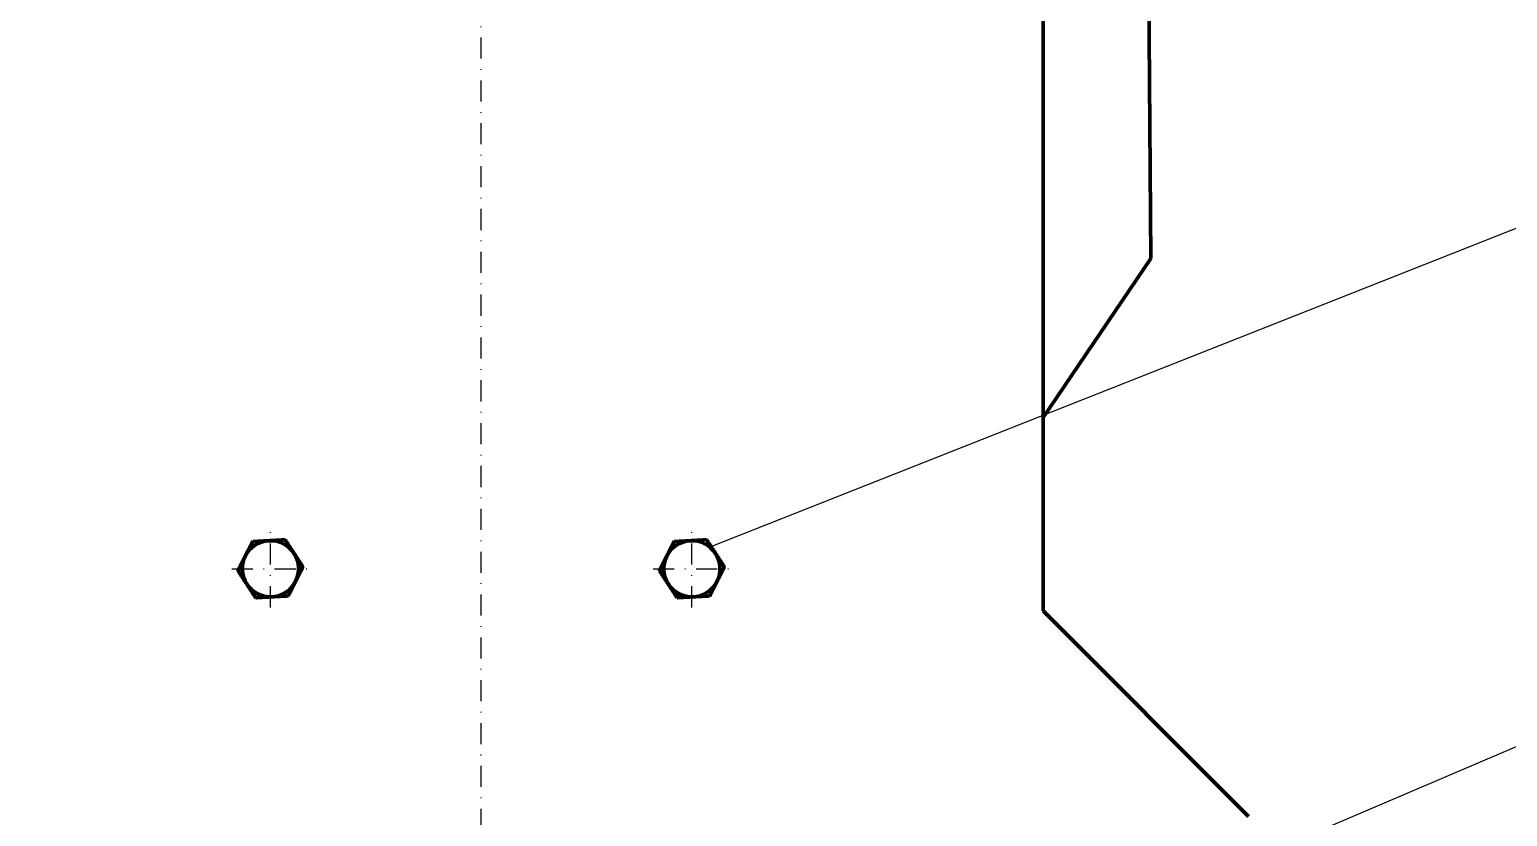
# Model space of a CAD drawing. Header units: inches. Extents: x -122986 to 27550, y -4965 to 6170.
# Drawn here: x 2784.7 to 2995.1, y 978.4 to 1090.5 of the extents above; entities that cross this region are included whole.
import ezdxf

# ---------------------------------------------------------------- set-up
doc = ezdxf.new("R2010")
doc.units = ezdxf.units.IN
doc.header["$LTSCALE"] = 2
doc.header["$MEASUREMENT"] = 0
doc.linetypes.add('DASHDOT', pattern=[1, 0.5, -0.25, 0, -0.25])
for name, color, linetype, lineweight in [('1 mãnh', 7, 'Continuous', 5), ('1 Đường Tâm', 50, 'DASHDOT', 9), ('1 Đậm', 7, 'Continuous', 50)]:
    doc.layers.add(name, color=color, linetype=linetype, lineweight=lineweight)
doc.styles.add('tinh', font='arial.ttf')
doc.dimstyles.new('Tịnh', dxfattribs={"dimtxt": 0.3, "dimasz": 1.5, "dimexe": 1, "dimexo": 0.0625, "dimgap": 0.4, "dimtad": 1, "dimtoh": 1, "dimzin": 0, "dimdsep": 46, "dimtxsty": 'tinh', "dimcen": 0.09, "dimclrd": 256, "dimclre": 256, "dimclrt": 4, "dimadec": 0, "dimazin": 0, "dimtfac": 1, "dimtofl": 0, "dimtmove": 0, "dimatfit": 3, "dimfxl": 1, "dimtfillclr": 4, "dimtolj": 1, "dimtzin": 0, "dimlwd": -1, "dimlwe": -1, "dimarcsym": 0})

# ---------------------------------------------------------------- blocks, each defined once
blk = doc.blocks.new('*D224')
at = {"layer": '1 mãnh', "ltscale": 15, "transparency": 16777216}
for p, q in [((2848.91, 1187.81), (2692.15, 1187.81)), ((2693.15, 1182.81), (2693.15, 922.68)), ((2720.09, 917.68), (2692.15, 917.68))]:
    blk.add_line(p, q, dxfattribs=at)
for points in [[(2692.32, 1182.81), (2693.99, 1182.81), (2693.15, 1187.81)], [(2692.32, 922.68), (2693.99, 922.68), (2693.15, 917.68)]]:
    blk.add_solid(points, dxfattribs=at)
at = {"layer": 'Defpoints', "color": 0, "ltscale": 15, "transparency": 16777216}
for p in [(2848.97, 1187.81), (2693.15, 917.68), (2720.15, 917.68)]:
    blk.add_point(p, dxfattribs=at)
at = {"layer": '1 mãnh', "color": 4, "ltscale": 15, "transparency": 16777216, "insert": (2689.1, 1050.68), "char_height": 3, "attachment_point": 5, "rotation": 90, "style": 'tinh'}
blk.add_mtext('\\A1;{\\H1.6667x;270}', dxfattribs=at)

msp = doc.modelspace()

# ---------------------------------------------------------------- linework, layer by layer
at = {"layer": '1 mãnh', "lineweight": 13, "ltscale": 15}
for p, q in [((2881.563, 1016.803), (3067.291, 1090.222)), ((2905.39, 949.51), (3067.291, 1018.722))]:
    msp.add_line(p, q, dxfattribs=at)
at = {"layer": '1 Đường Tâm', "lineweight": 9, "ltscale": 3}
for p, q in [((2848.974, 927.713), (2848.974, 1190.285)), ((2818.974, 1008.179), (2818.974, 1019.179)), ((2878.974, 1008.179), (2878.974, 1019.179)), ((2813.474, 1013.679), (2824.474, 1013.679)), ((2873.474, 1013.679), (2884.474, 1013.679))]:
    msp.add_line(p, q, dxfattribs=at)
at = {"layer": '1 Đậm', "lineweight": 50}
for p, q in [((2928.974, 1007.679), (2928.974, 1123.679)), ((2943.885, 1113.316), (2944.291, 1057.858)), ((2944.291, 1057.858), (2928.974, 1035.206)), ((2958.242, 978.411), (2928.974, 1007.679))]:
    msp.add_line(p, q, dxfattribs=at)
for points in [[(2816.448, 1017.546), (2816.427, 1017.505), (2816.407, 1017.465), (2816.386, 1017.424), (2816.366, 1017.384), (2816.345, 1017.343), (2816.325, 1017.303), (2816.304, 1017.262), (2816.283, 1017.221), (2816.263, 1017.181), (2816.242, 1017.14), (2816.222, 1017.099), (2816.201, 1017.059), (2816.18, 1017.018), (2816.16, 1016.977), (2816.139, 1016.936), (2816.118, 1016.895), (2816.098, 1016.854), (2816.077, 1016.813), (2816.056, 1016.773), (2816.036, 1016.732), (2816.015, 1016.691), (2815.994, 1016.649), (2815.973, 1016.608), (2815.952, 1016.567), (2815.932, 1016.526), (2815.911, 1016.485), (2815.89, 1016.444), (2815.869, 1016.402), (2815.848, 1016.361), (2815.827, 1016.32), (2815.806, 1016.278), (2815.785, 1016.237), (2815.764, 1016.196), (2815.743, 1016.154), (2815.722, 1016.113), (2815.701, 1016.071), (2815.68, 1016.029), (2815.659, 1015.988), (2815.638, 1015.946), (2815.617, 1015.904), (2815.596, 1015.863), (2815.575, 1015.821), (2815.554, 1015.779), (2815.532, 1015.737), (2815.511, 1015.695), (2815.49, 1015.653), (2815.469, 1015.611), (2815.447, 1015.569), (2815.426, 1015.527), (2815.405, 1015.485)], [(2818.753, 1017.673), (2818.706, 1017.67), (2818.659, 1017.668), (2818.612, 1017.665), (2818.565, 1017.663), (2818.518, 1017.66), (2818.471, 1017.657), (2818.424, 1017.655), (2818.377, 1017.652), (2818.33, 1017.65), (2818.284, 1017.647), (2818.237, 1017.645), (2818.19, 1017.642), (2818.143, 1017.639), (2818.097, 1017.637), (2818.05, 1017.634), (2818.004, 1017.632), (2817.957, 1017.629), (2817.911, 1017.627), (2817.865, 1017.624), (2817.818, 1017.621), (2817.772, 1017.619), (2817.726, 1017.616), (2817.679, 1017.614), (2817.633, 1017.611), (2817.587, 1017.609), (2817.541, 1017.606), (2817.495, 1017.604), (2817.449, 1017.601), (2817.403, 1017.599), (2817.357, 1017.596), (2817.312, 1017.593), (2817.266, 1017.591), (2817.22, 1017.588), (2817.174, 1017.586), (2817.129, 1017.583), (2817.083, 1017.581), (2817.037, 1017.578), (2816.992, 1017.576), (2816.946, 1017.573), (2816.901, 1017.571), (2816.855, 1017.568), (2816.81, 1017.566), (2816.764, 1017.563), (2816.719, 1017.561), (2816.674, 1017.558), (2816.628, 1017.556), (2816.583, 1017.553), (2816.538, 1017.551), (2816.493, 1017.548), (2816.448, 1017.546)], [(2821.059, 1017.8), (2821.014, 1017.798), (2820.969, 1017.795), (2820.923, 1017.793), (2820.878, 1017.79), (2820.833, 1017.788), (2820.787, 1017.785), (2820.742, 1017.783), (2820.696, 1017.78), (2820.651, 1017.778), (2820.605, 1017.775), (2820.56, 1017.773), (2820.514, 1017.77), (2820.469, 1017.768), (2820.423, 1017.765), (2820.377, 1017.763), (2820.331, 1017.76), (2820.286, 1017.758), (2820.24, 1017.755), (2820.194, 1017.752), (2820.148, 1017.75), (2820.102, 1017.747), (2820.056, 1017.745), (2820.01, 1017.742), (2819.964, 1017.74), (2819.918, 1017.737), (2819.872, 1017.735), (2819.826, 1017.732), (2819.78, 1017.73), (2819.734, 1017.727), (2819.687, 1017.725), (2819.641, 1017.722), (2819.595, 1017.719), (2819.548, 1017.717), (2819.502, 1017.714), (2819.456, 1017.712), (2819.409, 1017.709), (2819.363, 1017.707), (2819.316, 1017.704), (2819.269, 1017.701), (2819.223, 1017.699), (2819.176, 1017.696), (2819.129, 1017.694), (2819.082, 1017.691), (2819.036, 1017.689), (2818.989, 1017.686), (2818.942, 1017.683), (2818.895, 1017.681), (2818.848, 1017.678), (2818.801, 1017.676), (2818.753, 1017.673)], [(2822.322, 1015.867), (2822.297, 1015.906), (2822.271, 1015.945), (2822.246, 1015.985), (2822.22, 1016.024), (2822.194, 1016.063), (2822.168, 1016.103), (2822.143, 1016.142), (2822.117, 1016.181), (2822.091, 1016.221), (2822.066, 1016.26), (2822.04, 1016.3), (2822.014, 1016.339), (2821.988, 1016.379), (2821.962, 1016.418), (2821.937, 1016.457), (2821.911, 1016.497), (2821.885, 1016.536), (2821.86, 1016.575), (2821.834, 1016.614), (2821.809, 1016.654), (2821.783, 1016.693), (2821.758, 1016.731), (2821.732, 1016.77), (2821.707, 1016.809), (2821.681, 1016.848), (2821.656, 1016.887), (2821.631, 1016.925), (2821.606, 1016.964), (2821.581, 1017.003), (2821.555, 1017.041), (2821.53, 1017.079), (2821.505, 1017.118), (2821.48, 1017.156), (2821.455, 1017.194), (2821.43, 1017.233), (2821.405, 1017.271), (2821.38, 1017.309), (2821.355, 1017.347), (2821.331, 1017.385), (2821.306, 1017.423), (2821.281, 1017.461), (2821.256, 1017.499), (2821.232, 1017.537), (2821.207, 1017.574), (2821.182, 1017.612), (2821.158, 1017.65), (2821.133, 1017.688), (2821.108, 1017.725), (2821.084, 1017.763), (2821.059, 1017.8)], [(2876.448, 1017.546), (2876.427, 1017.505), (2876.407, 1017.465), (2876.386, 1017.424), (2876.366, 1017.384), (2876.345, 1017.343), (2876.325, 1017.303), (2876.304, 1017.262), (2876.283, 1017.221), (2876.263, 1017.181), (2876.242, 1017.14), (2876.222, 1017.099), (2876.201, 1017.059), (2876.18, 1017.018), (2876.16, 1016.977), (2876.139, 1016.936), (2876.118, 1016.895), (2876.098, 1016.854), (2876.077, 1016.813), (2876.056, 1016.773), (2876.036, 1016.732), (2876.015, 1016.691), (2875.994, 1016.649), (2875.973, 1016.608), (2875.952, 1016.567), (2875.932, 1016.526), (2875.911, 1016.485), (2875.89, 1016.444), (2875.869, 1016.402), (2875.848, 1016.361), (2875.827, 1016.32), (2875.806, 1016.278), (2875.785, 1016.237), (2875.764, 1016.196), (2875.743, 1016.154), (2875.722, 1016.113), (2875.701, 1016.071), (2875.68, 1016.029), (2875.659, 1015.988), (2875.638, 1015.946), (2875.617, 1015.904), (2875.596, 1015.863), (2875.575, 1015.821), (2875.554, 1015.779), (2875.532, 1015.737), (2875.511, 1015.695), (2875.49, 1015.653), (2875.469, 1015.611), (2875.447, 1015.569), (2875.426, 1015.527), (2875.405, 1015.485)], [(2878.753, 1017.673), (2878.706, 1017.67), (2878.659, 1017.668), (2878.612, 1017.665), (2878.565, 1017.663), (2878.518, 1017.66), (2878.471, 1017.657), (2878.424, 1017.655), (2878.377, 1017.652), (2878.33, 1017.65), (2878.284, 1017.647), (2878.237, 1017.645), (2878.19, 1017.642), (2878.143, 1017.639), (2878.097, 1017.637), (2878.05, 1017.634), (2878.004, 1017.632), (2877.957, 1017.629), (2877.911, 1017.627), (2877.865, 1017.624), (2877.818, 1017.621), (2877.772, 1017.619), (2877.726, 1017.616), (2877.679, 1017.614), (2877.633, 1017.611), (2877.587, 1017.609), (2877.541, 1017.606), (2877.495, 1017.604), (2877.449, 1017.601), (2877.403, 1017.599), (2877.357, 1017.596), (2877.312, 1017.593), (2877.266, 1017.591), (2877.22, 1017.588), (2877.174, 1017.586), (2877.129, 1017.583), (2877.083, 1017.581), (2877.037, 1017.578), (2876.992, 1017.576), (2876.946, 1017.573), (2876.901, 1017.571), (2876.855, 1017.568), (2876.81, 1017.566), (2876.764, 1017.563), (2876.719, 1017.561), (2876.674, 1017.558), (2876.628, 1017.556), (2876.583, 1017.553), (2876.538, 1017.551), (2876.493, 1017.548), (2876.448, 1017.546)], [(2881.059, 1017.8), (2881.014, 1017.798), (2880.969, 1017.795), (2880.923, 1017.793), (2880.878, 1017.79), (2880.833, 1017.788), (2880.787, 1017.785), (2880.742, 1017.783), (2880.696, 1017.78), (2880.651, 1017.778), (2880.605, 1017.775), (2880.56, 1017.773), (2880.514, 1017.77), (2880.469, 1017.768), (2880.423, 1017.765), (2880.377, 1017.763), (2880.331, 1017.76), (2880.286, 1017.758), (2880.24, 1017.755), (2880.194, 1017.752), (2880.148, 1017.75), (2880.102, 1017.747), (2880.056, 1017.745), (2880.01, 1017.742), (2879.964, 1017.74), (2879.918, 1017.737), (2879.872, 1017.735), (2879.826, 1017.732), (2879.78, 1017.73), (2879.734, 1017.727), (2879.687, 1017.725), (2879.641, 1017.722), (2879.595, 1017.719), (2879.548, 1017.717), (2879.502, 1017.714), (2879.456, 1017.712), (2879.409, 1017.709), (2879.363, 1017.707), (2879.316, 1017.704), (2879.269, 1017.701), (2879.223, 1017.699), (2879.176, 1017.696), (2879.129, 1017.694), (2879.082, 1017.691), (2879.036, 1017.689), (2878.989, 1017.686), (2878.942, 1017.683), (2878.895, 1017.681), (2878.848, 1017.678), (2878.801, 1017.676), (2878.753, 1017.673)], [(2882.322, 1015.867), (2882.297, 1015.906), (2882.271, 1015.945), (2882.246, 1015.985), (2882.22, 1016.024), (2882.194, 1016.063), (2882.168, 1016.103), (2882.143, 1016.142), (2882.117, 1016.181), (2882.091, 1016.221), (2882.066, 1016.26), (2882.04, 1016.3), (2882.014, 1016.339), (2881.988, 1016.379), (2881.962, 1016.418), (2881.937, 1016.457), (2881.911, 1016.497), (2881.885, 1016.536), (2881.86, 1016.575), (2881.834, 1016.614), (2881.809, 1016.654), (2881.783, 1016.693), (2881.758, 1016.731), (2881.732, 1016.77), (2881.707, 1016.809), (2881.681, 1016.848), (2881.656, 1016.887), (2881.631, 1016.925), (2881.606, 1016.964), (2881.581, 1017.003), (2881.555, 1017.041), (2881.53, 1017.079), (2881.505, 1017.118), (2881.48, 1017.156), (2881.455, 1017.194), (2881.43, 1017.233), (2881.405, 1017.271), (2881.38, 1017.309), (2881.355, 1017.347), (2881.331, 1017.385), (2881.306, 1017.423), (2881.281, 1017.461), (2881.256, 1017.499), (2881.232, 1017.537), (2881.207, 1017.574), (2881.182, 1017.612), (2881.158, 1017.65), (2881.133, 1017.688), (2881.108, 1017.725), (2881.084, 1017.763), (2881.059, 1017.8)], [(2815.405, 1015.485), (2815.384, 1015.443), (2815.362, 1015.401), (2815.341, 1015.359), (2815.32, 1015.317), (2815.298, 1015.275), (2815.277, 1015.233), (2815.256, 1015.191), (2815.235, 1015.149), (2815.213, 1015.107), (2815.192, 1015.065), (2815.171, 1015.024), (2815.15, 1014.982), (2815.129, 1014.94), (2815.108, 1014.898), (2815.087, 1014.857), (2815.066, 1014.815), (2815.045, 1014.774), (2815.024, 1014.732), (2815.003, 1014.691), (2814.982, 1014.649), (2814.961, 1014.608), (2814.94, 1014.567), (2814.919, 1014.526), (2814.898, 1014.484), (2814.877, 1014.443), (2814.857, 1014.402), (2814.836, 1014.361), (2814.815, 1014.32), (2814.794, 1014.279), (2814.773, 1014.238), (2814.753, 1014.197), (2814.732, 1014.156), (2814.711, 1014.115), (2814.691, 1014.074), (2814.67, 1014.033), (2814.649, 1013.992), (2814.629, 1013.952), (2814.608, 1013.911), (2814.588, 1013.87), (2814.567, 1013.83), (2814.546, 1013.789), (2814.526, 1013.748), (2814.505, 1013.708), (2814.485, 1013.667), (2814.464, 1013.627), (2814.444, 1013.586), (2814.423, 1013.546), (2814.403, 1013.505), (2814.382, 1013.465), (2814.362, 1013.425)], [(2823.586, 1013.934), (2823.561, 1013.971), (2823.536, 1014.009), (2823.511, 1014.047), (2823.487, 1014.085), (2823.462, 1014.123), (2823.437, 1014.161), (2823.412, 1014.199), (2823.387, 1014.237), (2823.362, 1014.275), (2823.337, 1014.314), (2823.312, 1014.352), (2823.287, 1014.391), (2823.262, 1014.429), (2823.237, 1014.468), (2823.211, 1014.506), (2823.186, 1014.545), (2823.161, 1014.583), (2823.136, 1014.622), (2823.111, 1014.661), (2823.085, 1014.699), (2823.06, 1014.738), (2823.035, 1014.777), (2823.009, 1014.815), (2822.984, 1014.854), (2822.959, 1014.893), (2822.934, 1014.932), (2822.908, 1014.97), (2822.883, 1015.009), (2822.858, 1015.048), (2822.832, 1015.087), (2822.807, 1015.126), (2822.781, 1015.164), (2822.756, 1015.203), (2822.731, 1015.242), (2822.705, 1015.281), (2822.68, 1015.32), (2822.654, 1015.359), (2822.629, 1015.398), (2822.603, 1015.437), (2822.578, 1015.476), (2822.552, 1015.515), (2822.527, 1015.554), (2822.501, 1015.593), (2822.476, 1015.632), (2822.45, 1015.671), (2822.425, 1015.71), (2822.399, 1015.749), (2822.374, 1015.789), (2822.348, 1015.828), (2822.322, 1015.867)], [(2875.405, 1015.485), (2875.384, 1015.443), (2875.362, 1015.401), (2875.341, 1015.359), (2875.32, 1015.317), (2875.298, 1015.275), (2875.277, 1015.233), (2875.256, 1015.191), (2875.235, 1015.149), (2875.213, 1015.107), (2875.192, 1015.065), (2875.171, 1015.024), (2875.15, 1014.982), (2875.129, 1014.94), (2875.108, 1014.898), (2875.087, 1014.857), (2875.066, 1014.815), (2875.045, 1014.774), (2875.024, 1014.732), (2875.003, 1014.691), (2874.982, 1014.649), (2874.961, 1014.608), (2874.94, 1014.567), (2874.919, 1014.526), (2874.898, 1014.484), (2874.877, 1014.443), (2874.857, 1014.402), (2874.836, 1014.361), (2874.815, 1014.32), (2874.794, 1014.279), (2874.773, 1014.238), (2874.753, 1014.197), (2874.732, 1014.156), (2874.711, 1014.115), (2874.691, 1014.074), (2874.67, 1014.033), (2874.649, 1013.992), (2874.629, 1013.952), (2874.608, 1013.911), (2874.588, 1013.87), (2874.567, 1013.83), (2874.546, 1013.789), (2874.526, 1013.748), (2874.505, 1013.708), (2874.485, 1013.667), (2874.464, 1013.627), (2874.444, 1013.586), (2874.423, 1013.546), (2874.403, 1013.505), (2874.382, 1013.465), (2874.362, 1013.425)], [(2883.586, 1013.934), (2883.561, 1013.971), (2883.536, 1014.009), (2883.511, 1014.047), (2883.487, 1014.085), (2883.462, 1014.123), (2883.437, 1014.161), (2883.412, 1014.199), (2883.387, 1014.237), (2883.362, 1014.275), (2883.337, 1014.314), (2883.312, 1014.352), (2883.287, 1014.391), (2883.262, 1014.429), (2883.237, 1014.468), (2883.211, 1014.506), (2883.186, 1014.545), (2883.161, 1014.583), (2883.136, 1014.622), (2883.111, 1014.661), (2883.085, 1014.699), (2883.06, 1014.738), (2883.035, 1014.777), (2883.009, 1014.815), (2882.984, 1014.854), (2882.959, 1014.893), (2882.934, 1014.932), (2882.908, 1014.97), (2882.883, 1015.009), (2882.858, 1015.048), (2882.832, 1015.087), (2882.807, 1015.126), (2882.781, 1015.164), (2882.756, 1015.203), (2882.731, 1015.242), (2882.705, 1015.281), (2882.68, 1015.32), (2882.654, 1015.359), (2882.629, 1015.398), (2882.603, 1015.437), (2882.578, 1015.476), (2882.552, 1015.515), (2882.527, 1015.554), (2882.501, 1015.593), (2882.476, 1015.632), (2882.45, 1015.671), (2882.425, 1015.71), (2882.399, 1015.749), (2882.374, 1015.789), (2882.348, 1015.828), (2882.322, 1015.867)], [(2815.625, 1011.491), (2815.599, 1011.531), (2815.574, 1011.57), (2815.548, 1011.609), (2815.523, 1011.648), (2815.497, 1011.688), (2815.471, 1011.727), (2815.445, 1011.766), (2815.42, 1011.806), (2815.394, 1011.845), (2815.368, 1011.885), (2815.342, 1011.924), (2815.317, 1011.963), (2815.291, 1012.003), (2815.265, 1012.042), (2815.239, 1012.082), (2815.214, 1012.121), (2815.188, 1012.161), (2815.162, 1012.2), (2815.137, 1012.239), (2815.111, 1012.278), (2815.086, 1012.317), (2815.06, 1012.356), (2815.035, 1012.395), (2815.009, 1012.434), (2814.984, 1012.472), (2814.959, 1012.511), (2814.934, 1012.55), (2814.908, 1012.588), (2814.883, 1012.627), (2814.858, 1012.665), (2814.833, 1012.704), (2814.808, 1012.742), (2814.783, 1012.781), (2814.758, 1012.819), (2814.733, 1012.857), (2814.708, 1012.895), (2814.683, 1012.933), (2814.658, 1012.971), (2814.633, 1013.009), (2814.608, 1013.047), (2814.584, 1013.085), (2814.559, 1013.123), (2814.534, 1013.161), (2814.51, 1013.199), (2814.485, 1013.237), (2814.46, 1013.274), (2814.436, 1013.312), (2814.411, 1013.35), (2814.387, 1013.387), (2814.362, 1013.425)], [(2822.543, 1011.873), (2822.564, 1011.915), (2822.585, 1011.957), (2822.607, 1011.999), (2822.628, 1012.041), (2822.649, 1012.083), (2822.67, 1012.125), (2822.692, 1012.167), (2822.713, 1012.209), (2822.734, 1012.251), (2822.755, 1012.293), (2822.776, 1012.335), (2822.798, 1012.376), (2822.819, 1012.418), (2822.84, 1012.46), (2822.861, 1012.501), (2822.882, 1012.543), (2822.903, 1012.584), (2822.924, 1012.626), (2822.945, 1012.667), (2822.966, 1012.709), (2822.987, 1012.75), (2823.008, 1012.791), (2823.029, 1012.833), (2823.049, 1012.874), (2823.07, 1012.915), (2823.091, 1012.956), (2823.112, 1012.997), (2823.133, 1013.038), (2823.153, 1013.079), (2823.174, 1013.12), (2823.195, 1013.161), (2823.216, 1013.202), (2823.236, 1013.243), (2823.257, 1013.284), (2823.278, 1013.325), (2823.298, 1013.366), (2823.319, 1013.407), (2823.34, 1013.447), (2823.36, 1013.488), (2823.381, 1013.529), (2823.401, 1013.569), (2823.422, 1013.61), (2823.442, 1013.65), (2823.463, 1013.691), (2823.483, 1013.731), (2823.504, 1013.772), (2823.524, 1013.812), (2823.545, 1013.853), (2823.565, 1013.893), (2823.586, 1013.934)], [(2875.625, 1011.491), (2875.599, 1011.531), (2875.574, 1011.57), (2875.548, 1011.609), (2875.523, 1011.648), (2875.497, 1011.688), (2875.471, 1011.727), (2875.445, 1011.766), (2875.42, 1011.806), (2875.394, 1011.845), (2875.368, 1011.885), (2875.342, 1011.924), (2875.317, 1011.963), (2875.291, 1012.003), (2875.265, 1012.042), (2875.239, 1012.082), (2875.214, 1012.121), (2875.188, 1012.161), (2875.162, 1012.2), (2875.137, 1012.239), (2875.111, 1012.278), (2875.086, 1012.317), (2875.06, 1012.356), (2875.035, 1012.395), (2875.009, 1012.434), (2874.984, 1012.472), (2874.959, 1012.511), (2874.934, 1012.55), (2874.908, 1012.588), (2874.883, 1012.627), (2874.858, 1012.665), (2874.833, 1012.704), (2874.808, 1012.742), (2874.783, 1012.781), (2874.758, 1012.819), (2874.733, 1012.857), (2874.708, 1012.895), (2874.683, 1012.933), (2874.658, 1012.971), (2874.633, 1013.009), (2874.608, 1013.047), (2874.584, 1013.085), (2874.559, 1013.123), (2874.534, 1013.161), (2874.51, 1013.199), (2874.485, 1013.237), (2874.46, 1013.274), (2874.436, 1013.312), (2874.411, 1013.35), (2874.387, 1013.387), (2874.362, 1013.425)], [(2882.543, 1011.873), (2882.564, 1011.915), (2882.585, 1011.957), (2882.607, 1011.999), (2882.628, 1012.041), (2882.649, 1012.083), (2882.67, 1012.125), (2882.692, 1012.167), (2882.713, 1012.209), (2882.734, 1012.251), (2882.755, 1012.293), (2882.776, 1012.335), (2882.798, 1012.376), (2882.819, 1012.418), (2882.84, 1012.46), (2882.861, 1012.501), (2882.882, 1012.543), (2882.903, 1012.584), (2882.924, 1012.626), (2882.945, 1012.667), (2882.966, 1012.709), (2882.987, 1012.75), (2883.008, 1012.791), (2883.029, 1012.833), (2883.049, 1012.874), (2883.07, 1012.915), (2883.091, 1012.956), (2883.112, 1012.997), (2883.133, 1013.038), (2883.153, 1013.079), (2883.174, 1013.12), (2883.195, 1013.161), (2883.216, 1013.202), (2883.236, 1013.243), (2883.257, 1013.284), (2883.278, 1013.325), (2883.298, 1013.366), (2883.319, 1013.407), (2883.34, 1013.447), (2883.36, 1013.488), (2883.381, 1013.529), (2883.401, 1013.569), (2883.422, 1013.61), (2883.442, 1013.65), (2883.463, 1013.691), (2883.483, 1013.731), (2883.504, 1013.772), (2883.524, 1013.812), (2883.545, 1013.853), (2883.565, 1013.893), (2883.586, 1013.934)], [(2815.625, 1011.491), (2815.651, 1011.452), (2815.676, 1011.413), (2815.702, 1011.374), (2815.727, 1011.335), (2815.753, 1011.296), (2815.779, 1011.256), (2815.804, 1011.217), (2815.83, 1011.178), (2815.855, 1011.139), (2815.881, 1011.1), (2815.906, 1011.061), (2815.932, 1011.022), (2815.957, 1010.983), (2815.982, 1010.944), (2816.008, 1010.905), (2816.033, 1010.867), (2816.059, 1010.828), (2816.084, 1010.789), (2816.109, 1010.75), (2816.135, 1010.711), (2816.16, 1010.672), (2816.186, 1010.634), (2816.211, 1010.595), (2816.236, 1010.556), (2816.262, 1010.517), (2816.287, 1010.479), (2816.312, 1010.44), (2816.337, 1010.401), (2816.363, 1010.362), (2816.388, 1010.324), (2816.413, 1010.285), (2816.438, 1010.247), (2816.464, 1010.208), (2816.489, 1010.169), (2816.514, 1010.131), (2816.539, 1010.092), (2816.564, 1010.054), (2816.59, 1010.015), (2816.615, 1009.977), (2816.64, 1009.938), (2816.665, 1009.9), (2816.69, 1009.862), (2816.715, 1009.824), (2816.74, 1009.785), (2816.765, 1009.747), (2816.789, 1009.709), (2816.814, 1009.671), (2816.839, 1009.634), (2816.864, 1009.596), (2816.888, 1009.558)], [(2821.5, 1009.812), (2821.521, 1009.853), (2821.541, 1009.893), (2821.562, 1009.934), (2821.582, 1009.974), (2821.603, 1010.015), (2821.623, 1010.056), (2821.644, 1010.096), (2821.664, 1010.137), (2821.685, 1010.177), (2821.705, 1010.218), (2821.726, 1010.259), (2821.747, 1010.3), (2821.767, 1010.34), (2821.788, 1010.381), (2821.809, 1010.422), (2821.829, 1010.463), (2821.85, 1010.504), (2821.871, 1010.545), (2821.891, 1010.586), (2821.912, 1010.627), (2821.933, 1010.668), (2821.954, 1010.709), (2821.974, 1010.75), (2821.995, 1010.791), (2822.016, 1010.832), (2822.037, 1010.873), (2822.058, 1010.915), (2822.079, 1010.956), (2822.1, 1010.997), (2822.12, 1011.038), (2822.141, 1011.08), (2822.162, 1011.121), (2822.183, 1011.163), (2822.204, 1011.204), (2822.225, 1011.246), (2822.246, 1011.287), (2822.267, 1011.329), (2822.288, 1011.37), (2822.31, 1011.412), (2822.331, 1011.454), (2822.352, 1011.495), (2822.373, 1011.537), (2822.394, 1011.579), (2822.415, 1011.621), (2822.436, 1011.663), (2822.458, 1011.705), (2822.479, 1011.747), (2822.5, 1011.789), (2822.522, 1011.831), (2822.543, 1011.873)], [(2875.625, 1011.491), (2875.651, 1011.452), (2875.676, 1011.413), (2875.702, 1011.374), (2875.727, 1011.335), (2875.753, 1011.296), (2875.779, 1011.256), (2875.804, 1011.217), (2875.83, 1011.178), (2875.855, 1011.139), (2875.881, 1011.1), (2875.906, 1011.061), (2875.932, 1011.022), (2875.957, 1010.983), (2875.982, 1010.944), (2876.008, 1010.905), (2876.033, 1010.867), (2876.059, 1010.828), (2876.084, 1010.789), (2876.109, 1010.75), (2876.135, 1010.711), (2876.16, 1010.672), (2876.186, 1010.634), (2876.211, 1010.595), (2876.236, 1010.556), (2876.262, 1010.517), (2876.287, 1010.479), (2876.312, 1010.44), (2876.337, 1010.401), (2876.363, 1010.362), (2876.388, 1010.324), (2876.413, 1010.285), (2876.438, 1010.247), (2876.464, 1010.208), (2876.489, 1010.169), (2876.514, 1010.131), (2876.539, 1010.092), (2876.564, 1010.054), (2876.59, 1010.015), (2876.615, 1009.977), (2876.64, 1009.938), (2876.665, 1009.9), (2876.69, 1009.862), (2876.715, 1009.824), (2876.74, 1009.785), (2876.765, 1009.747), (2876.789, 1009.709), (2876.814, 1009.671), (2876.839, 1009.634), (2876.864, 1009.596), (2876.888, 1009.558)], [(2881.5, 1009.812), (2881.521, 1009.853), (2881.541, 1009.893), (2881.562, 1009.934), (2881.582, 1009.974), (2881.603, 1010.015), (2881.623, 1010.056), (2881.644, 1010.096), (2881.664, 1010.137), (2881.685, 1010.177), (2881.705, 1010.218), (2881.726, 1010.259), (2881.747, 1010.3), (2881.767, 1010.34), (2881.788, 1010.381), (2881.809, 1010.422), (2881.829, 1010.463), (2881.85, 1010.504), (2881.871, 1010.545), (2881.891, 1010.586), (2881.912, 1010.627), (2881.933, 1010.668), (2881.954, 1010.709), (2881.974, 1010.75), (2881.995, 1010.791), (2882.016, 1010.832), (2882.037, 1010.873), (2882.058, 1010.915), (2882.079, 1010.956), (2882.1, 1010.997), (2882.12, 1011.038), (2882.141, 1011.08), (2882.162, 1011.121), (2882.183, 1011.163), (2882.204, 1011.204), (2882.225, 1011.246), (2882.246, 1011.287), (2882.267, 1011.329), (2882.288, 1011.37), (2882.31, 1011.412), (2882.331, 1011.454), (2882.352, 1011.495), (2882.373, 1011.537), (2882.394, 1011.579), (2882.415, 1011.621), (2882.436, 1011.663), (2882.458, 1011.705), (2882.479, 1011.747), (2882.5, 1011.789), (2882.522, 1011.831), (2882.543, 1011.873)], [(2816.888, 1009.558), (2816.934, 1009.56), (2816.979, 1009.563), (2817.024, 1009.565), (2817.07, 1009.568), (2817.115, 1009.57), (2817.16, 1009.573), (2817.206, 1009.575), (2817.251, 1009.578), (2817.297, 1009.58), (2817.342, 1009.583), (2817.388, 1009.586), (2817.433, 1009.588), (2817.479, 1009.591), (2817.525, 1009.593), (2817.57, 1009.596), (2817.616, 1009.598), (2817.662, 1009.601), (2817.708, 1009.603), (2817.754, 1009.606), (2817.799, 1009.608), (2817.845, 1009.611), (2817.891, 1009.613), (2817.937, 1009.616), (2817.983, 1009.618), (2818.029, 1009.621), (2818.075, 1009.623), (2818.122, 1009.626), (2818.168, 1009.629), (2818.214, 1009.631), (2818.26, 1009.634), (2818.307, 1009.636), (2818.353, 1009.639), (2818.399, 1009.641), (2818.446, 1009.644), (2818.492, 1009.646), (2818.539, 1009.649), (2818.585, 1009.652), (2818.632, 1009.654), (2818.678, 1009.657), (2818.725, 1009.659), (2818.772, 1009.662), (2818.818, 1009.664), (2818.865, 1009.667), (2818.912, 1009.67), (2818.959, 1009.672), (2819.006, 1009.675), (2819.053, 1009.677), (2819.1, 1009.68), (2819.147, 1009.683), (2819.194, 1009.685)], [(2819.194, 1009.685), (2819.241, 1009.688), (2819.288, 1009.69), (2819.335, 1009.693), (2819.382, 1009.696), (2819.429, 1009.698), (2819.476, 1009.701), (2819.523, 1009.703), (2819.57, 1009.706), (2819.617, 1009.709), (2819.664, 1009.711), (2819.711, 1009.714), (2819.758, 1009.716), (2819.804, 1009.719), (2819.851, 1009.721), (2819.897, 1009.724), (2819.944, 1009.727), (2819.99, 1009.729), (2820.037, 1009.732), (2820.083, 1009.734), (2820.129, 1009.737), (2820.176, 1009.739), (2820.222, 1009.742), (2820.268, 1009.744), (2820.314, 1009.747), (2820.36, 1009.75), (2820.406, 1009.752), (2820.452, 1009.755), (2820.498, 1009.757), (2820.544, 1009.76), (2820.59, 1009.762), (2820.636, 1009.765), (2820.682, 1009.767), (2820.728, 1009.77), (2820.773, 1009.772), (2820.819, 1009.775), (2820.865, 1009.777), (2820.91, 1009.78), (2820.956, 1009.782), (2821.001, 1009.785), (2821.047, 1009.787), (2821.092, 1009.79), (2821.138, 1009.792), (2821.183, 1009.795), (2821.229, 1009.797), (2821.274, 1009.8), (2821.319, 1009.802), (2821.364, 1009.805), (2821.41, 1009.807), (2821.455, 1009.81), (2821.5, 1009.812)], [(2876.888, 1009.558), (2876.934, 1009.56), (2876.979, 1009.563), (2877.024, 1009.565), (2877.07, 1009.568), (2877.115, 1009.57), (2877.16, 1009.573), (2877.206, 1009.575), (2877.251, 1009.578), (2877.297, 1009.58), (2877.342, 1009.583), (2877.388, 1009.586), (2877.433, 1009.588), (2877.479, 1009.591), (2877.525, 1009.593), (2877.57, 1009.596), (2877.616, 1009.598), (2877.662, 1009.601), (2877.708, 1009.603), (2877.754, 1009.606), (2877.799, 1009.608), (2877.845, 1009.611), (2877.891, 1009.613), (2877.937, 1009.616), (2877.983, 1009.618), (2878.029, 1009.621), (2878.075, 1009.623), (2878.122, 1009.626), (2878.168, 1009.629), (2878.214, 1009.631), (2878.26, 1009.634), (2878.307, 1009.636), (2878.353, 1009.639), (2878.399, 1009.641), (2878.446, 1009.644), (2878.492, 1009.646), (2878.539, 1009.649), (2878.585, 1009.652), (2878.632, 1009.654), (2878.678, 1009.657), (2878.725, 1009.659), (2878.772, 1009.662), (2878.818, 1009.664), (2878.865, 1009.667), (2878.912, 1009.67), (2878.959, 1009.672), (2879.006, 1009.675), (2879.053, 1009.677), (2879.1, 1009.68), (2879.147, 1009.683), (2879.194, 1009.685)], [(2879.194, 1009.685), (2879.241, 1009.688), (2879.288, 1009.69), (2879.335, 1009.693), (2879.382, 1009.696), (2879.429, 1009.698), (2879.476, 1009.701), (2879.523, 1009.703), (2879.57, 1009.706), (2879.617, 1009.709), (2879.664, 1009.711), (2879.711, 1009.714), (2879.758, 1009.716), (2879.804, 1009.719), (2879.851, 1009.721), (2879.897, 1009.724), (2879.944, 1009.727), (2879.99, 1009.729), (2880.037, 1009.732), (2880.083, 1009.734), (2880.129, 1009.737), (2880.176, 1009.739), (2880.222, 1009.742), (2880.268, 1009.744), (2880.314, 1009.747), (2880.36, 1009.75), (2880.406, 1009.752), (2880.452, 1009.755), (2880.498, 1009.757), (2880.544, 1009.76), (2880.59, 1009.762), (2880.636, 1009.765), (2880.682, 1009.767), (2880.728, 1009.77), (2880.773, 1009.772), (2880.819, 1009.775), (2880.865, 1009.777), (2880.91, 1009.78), (2880.956, 1009.782), (2881.001, 1009.785), (2881.047, 1009.787), (2881.092, 1009.79), (2881.138, 1009.792), (2881.183, 1009.795), (2881.229, 1009.797), (2881.274, 1009.8), (2881.319, 1009.802), (2881.364, 1009.805), (2881.41, 1009.807), (2881.455, 1009.81), (2881.5, 1009.812)]]:
    msp.add_lwpolyline(points, dxfattribs=at)
for centre, start, end in [((2818.974, 1013.679), 93.15762, 153.15762), ((2818.974, 1013.679), 33.15762, 93.15762), ((2878.974, 1013.679), 93.15762, 153.15762), ((2878.974, 1013.679), 33.15762, 93.15762), ((2818.974, 1013.679), 153.15762, 213.15762), ((2818.974, 1013.679), 333.15762, 33.15762), ((2878.974, 1013.679), 153.15762, 213.15762), ((2878.974, 1013.679), 333.15762, 33.15762), ((2818.974, 1013.679), 213.15762, 273.15762), ((2818.974, 1013.679), 273.15762, 333.15762), ((2878.974, 1013.679), 213.15762, 273.15762), ((2878.974, 1013.679), 273.15762, 333.15762)]:
    msp.add_arc(centre, 4, start, end, dxfattribs=at)

# ---------------------------------------------------------------- dimensions: what is measured, and where the dimension line sits
at = {"layer": '1 mãnh', "ltscale": 15}
dim = msp.add_linear_dim(base=(2693.153, 917.679), p1=(2848.974, 1187.809), p2=(2720.153, 917.679), angle=90, text='{\\H1.6667x;<>}', dimstyle='Tịnh', override={"dimtxt": 3, "dimasz": 5, "dimgap": 1.5, "dimdec": 0, "dimtdec": 0}, dxfattribs=at)
dim.commit()
dim.dimension.update_dxf_attribs({"geometry": '*D224', "text_midpoint": (2693.153, 1050.68), "dimtype": 160})

doc.saveas('drawing.dxf')
